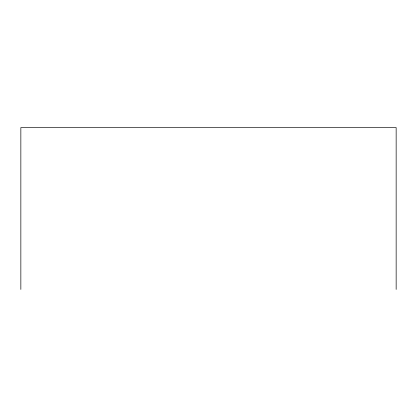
<?xml version="1.0" encoding="UTF-8"?>
<svg xmlns="http://www.w3.org/2000/svg" width="417" height="417" viewBox="0 0 417 417"><rect width="100%" height="100%" fill="white"/><g stroke="black" fill="none" stroke-linecap="round" stroke-linejoin="round"><path stroke-width="0.63" d="M396.15 289.424L396.15 127.576L20.85 127.576L20.85 289.424"/></g></svg>
